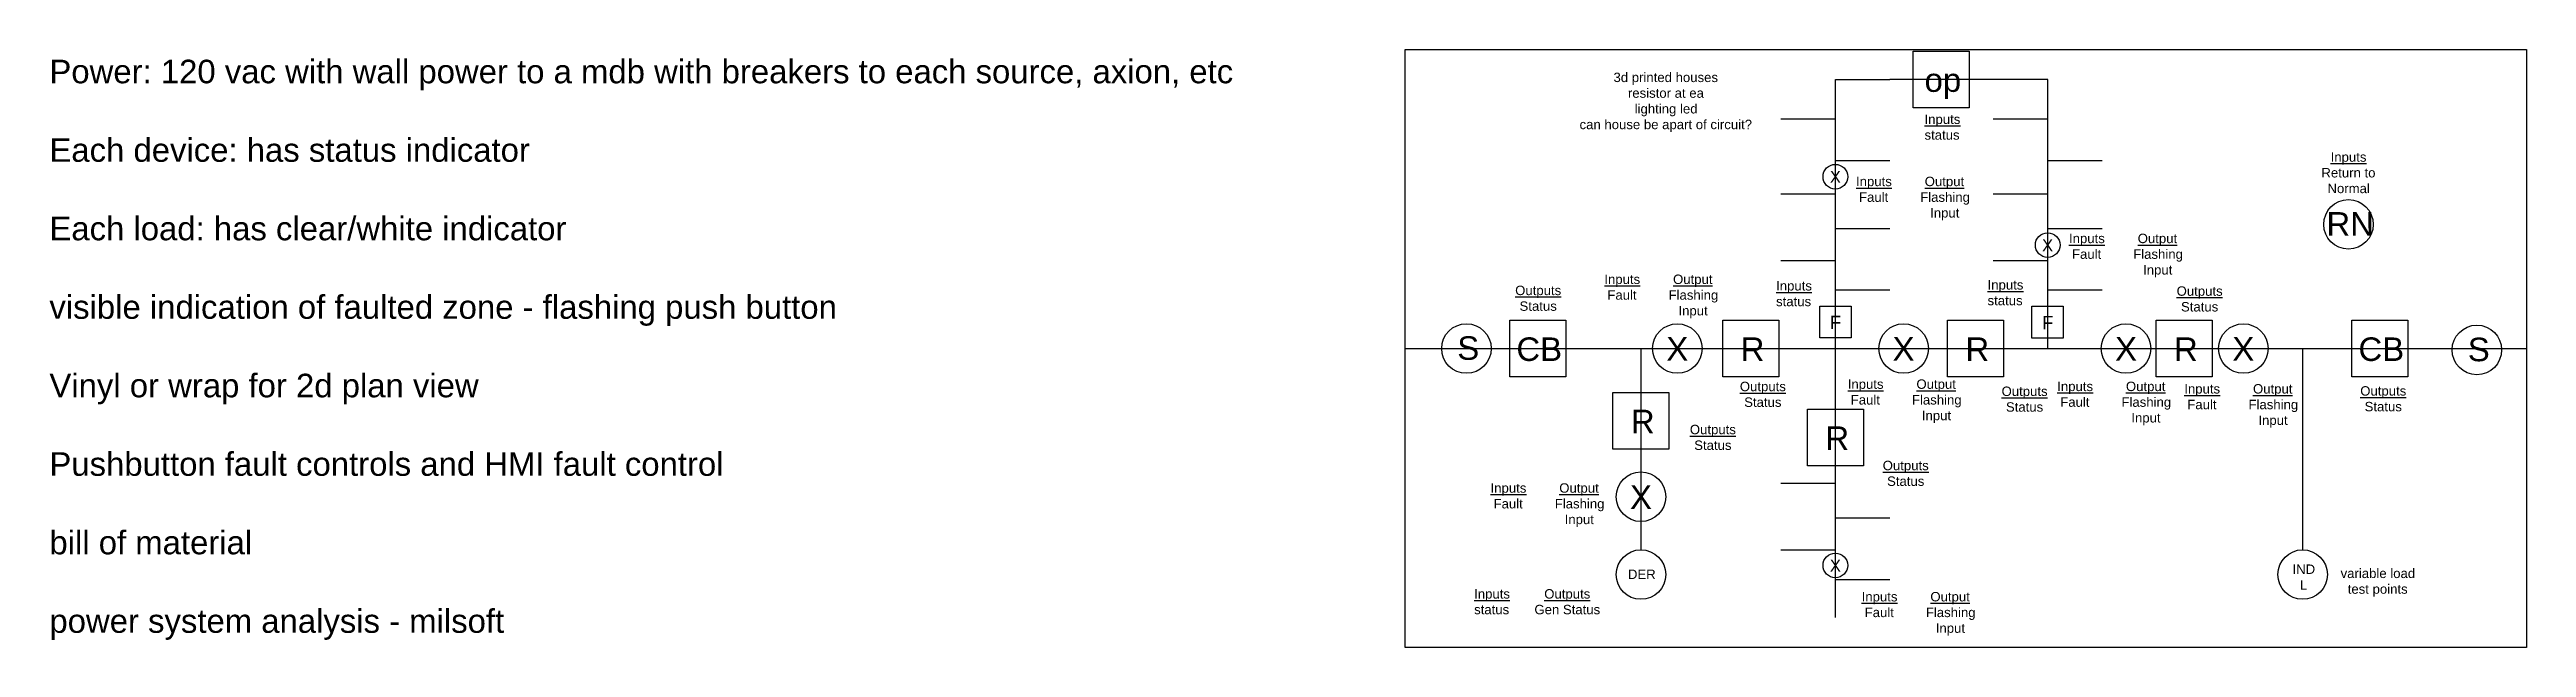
# Model space of a CAD drawing. Header units: inches. Extents: x -9.5 to 16.8, y 0.7 to 7.
import ezdxf

# ---------------------------------------------------------------- set-up
doc = ezdxf.new("R2010")
doc.units = ezdxf.units.IN
doc.header["$LTSCALE"] = 15
doc.header["$MEASUREMENT"] = 0
doc.styles.add('ROMANS', font='romans.shx', dxfattribs={"height": 4})

msp = doc.modelspace()

# ---------------------------------------------------------------- linework, layer by layer
for p, q in [((9.459, 3.875), (9.459, 6.732)), ((9.459, 6.732), (10.039, 6.732)), ((11.715, 6.732), (10.039, 6.732)), ((11.715, 3.875), (11.715, 6.732)), ((8.879, 6.312), (9.459, 6.312)), ((11.134, 6.312), (11.715, 6.312)), ((9.459, 5.87), (10.039, 5.87)), ((11.715, 5.87), (12.295, 5.87)), ((8.879, 5.519), (9.459, 5.519)), ((11.134, 5.519), (11.715, 5.519)), ((9.459, 5.151), (10.039, 5.151)), ((11.715, 5.151), (12.295, 5.151)), ((8.879, 4.81), (9.459, 4.81)), ((11.134, 4.81), (11.715, 4.81)), ((9.459, 4.497), (10.039, 4.497)), ((11.715, 4.497), (12.295, 4.497)), ((4.887, 3.875), (16.802, 3.875)), ((7.393, 3.875), (7.393, 1.738)), ((9.459, 1.018), (9.459, 3.875)), ((14.424, 3.875), (14.424, 1.738)), ((8.879, 2.447), (9.459, 2.447)), ((9.459, 2.078), (10.039, 2.078)), ((8.879, 1.737), (9.459, 1.737)), ((9.459, 1.424), (10.039, 1.424))]:
    msp.add_line(p, q)
for points in [[(4.887, 7.049), (16.802, 7.049), (16.802, 0.701), (4.887, 0.701)], [(10.286, 7.033), (10.881, 7.033), (10.881, 6.431), (10.286, 6.431)], [(9.295, 4.326), (9.628, 4.326), (9.628, 3.989), (9.295, 3.989)], [(11.548, 4.323), (11.881, 4.323), (11.881, 3.985), (11.548, 3.985)], [(5.999, 4.176), (6.594, 4.176), (6.594, 3.574), (5.999, 3.574)], [(8.263, 4.176), (8.857, 4.176), (8.857, 3.574), (8.263, 3.574)], [(10.651, 4.176), (11.245, 4.176), (11.245, 3.574), (10.651, 3.574)], [(12.866, 4.176), (13.461, 4.176), (13.461, 3.574), (12.866, 3.574)], [(14.946, 4.176), (15.541, 4.176), (15.541, 3.574), (14.946, 3.574)], [(7.096, 3.409), (7.691, 3.409), (7.691, 2.806), (7.096, 2.806)], [(9.162, 3.232), (9.757, 3.232), (9.757, 2.63), (9.162, 2.63)]]:
    msp.add_lwpolyline(points, close=True)
for centre, radius in [((9.459, 5.699), 0.131), ((14.911, 5.193), 0.263), ((11.715, 4.973), 0.131), ((5.539, 3.875), 0.263), ((7.78, 3.875), 0.263), ((10.184, 3.875), 0.263), ((12.547, 3.875), 0.263), ((13.794, 3.875), 0.263), ((16.275, 3.86), 0.263), ((7.393, 2.301), 0.263), ((7.393, 1.475), 0.263), ((9.459, 1.572), 0.131), ((14.424, 1.475), 0.263)]:
    msp.add_circle(centre, radius)

# ---------------------------------------------------------------- texts
at = {"attachment_point": 1, "style": 'ROMANS'}
for s, width, gutter_width, heights, insert, char_height in [('{\\fArial|b0|i0|c0|p34;Power: 120 vac with wall power to a mdb with breakers to each source, axion, etc\\P\\PEach device: has status indicator\\P\\PEach load: has clear/white indicator\\P\\Pvisible indication of faulted zone - flashing push button\\P\\PVinyl or wrap for 2d plan view\\P\\PPushbutton fault controls and HMI fault control\\P\\Pbill of material\\P\\Ppower system analysis - milsoft}', 15.65856, 20, [12.059], (-9.517, 6.941), 0.25), ('\\pi0.53254;{\\fArial|b0|i0|c0|p34;3d printed houses\\P\\pi0.68599;resistor at ea\\P\\pi0.75778;lighting led\\P\\pi0.17211;can house be apart of circuit?}', 2.16447, 20, [0], (6.569, 6.804), 0.1), ('{\\fArial|b0|i0|c0|p34;op}', 0.2172, 20, [0], (10.407, 6.85), 0.25), ('\\pi0.18348;{\\fArial|b0|i0|c0|p34;\\LInputs\\P\\pi0.18304;\\lstatus}', 0.7291, 0.0677, [0.938], (10.223, 6.359), 0.1), ('\\pi0.18348;{\\fArial|b0|i0|c0|p34;\\LInputs\\P\\pi0.08532;\\lReturn to \\P\\pi0.14968;Normal}', 0.7291, 0.0677, [0.938], (14.538, 5.958), 0.1), ('{\\fArial|b0|i0|c0|p34;X}', 0.1086, 10, [0], (9.401, 5.76), 0.125), ('{\\fArial|b0|i0|c0|p34;RN}', 0.2172, 20, [0], (14.677, 5.323), 0.25), ('{\\fArial|b0|i0|c0|p34;X}', 0.1086, 10, [0], (11.656, 5.033), 0.125), ('\\pi0.12601;{\\fArial|b0|i0|c0|p34;\\LOutputs\\l\\P\\pi0.17236;Status}', 0.7291, 0.0677, [0.938], (5.931, 4.542), 0.1), ('\\pi0.18348;{\\fArial|b0|i0|c0|p34;\\LInputs\\P\\pi0.18304;\\lstatus}', 0.7291, 0.0677, [0.938], (8.646, 4.591), 0.1), ('\\pi0.18348;{\\fArial|b0|i0|c0|p34;\\LInputs\\P\\pi0.18304;\\lstatus}', 0.7291, 0.0677, [0.938], (10.893, 4.601), 0.1), ('\\pi0.12601;{\\fArial|b0|i0|c0|p34;\\LOutputs\\l\\P\\pi0.17236;Status}', 0.7291, 0.0677, [0.938], (12.959, 4.535), 0.1), ('{\\fArial|b0|i0|c0|p34;F}', 0.12174, 11.21, [0], (9.401, 4.223), 0.14012), ('{\\fArial|b0|i0|c0|p34;F}', 0.12174, 11.21, [0], (11.655, 4.22), 0.14012), ('{\\fArial|b0|i0|c0|p34;S}', 0.2172, 20, [0], (5.442, 4.005), 0.25), ('{\\fArial|b0|i0|c0|p34;CB}', 0.2172, 20, [0], (6.07, 3.993), 0.25), ('{\\fArial|b0|i0|c0|p34;X}', 0.2172, 20, [0], (7.663, 3.996), 0.25), ('{\\fArial|b0|i0|c0|p34;R}', 0.2172, 20, [0], (8.453, 3.993), 0.25), ('{\\fArial|b0|i0|c0|p34;X}', 0.2172, 20, [0], (10.067, 3.996), 0.25), ('{\\fArial|b0|i0|c0|p34;R}', 0.2172, 20, [0], (10.841, 3.993), 0.25), ('{\\fArial|b0|i0|c0|p34;X}', 0.2172, 20, [0], (12.431, 3.996), 0.25), ('{\\fArial|b0|i0|c0|p34;R}', 0.2172, 20, [0], (13.057, 3.993), 0.25), ('{\\fArial|b0|i0|c0|p34;X}', 0.2172, 20, [0], (13.677, 3.996), 0.25), ('{\\fArial|b0|i0|c0|p34;CB}', 0.2172, 20, [0], (15.017, 3.993), 0.25), ('{\\fArial|b0|i0|c0|p34;S}', 0.2172, 20, [0], (16.179, 3.99), 0.25), ('\\pi0.12601;{\\fArial|b0|i0|c0|p34;\\LOutputs\\l\\P\\pi0.17236;Status}', 0.7291, 0.0677, [0.938], (8.318, 3.522), 0.1), ('\\pi0.12601;{\\fArial|b0|i0|c0|p34;\\LOutputs\\l\\P\\pi0.17236;Status}', 0.7291, 0.0677, [0.938], (11.099, 3.471), 0.1), ('\\pi0.12601;{\\fArial|b0|i0|c0|p34;\\LOutputs\\l\\P\\pi0.17236;Status}', 0.7291, 0.0677, [0.938], (14.91, 3.475), 0.1), ('{\\fArial|b0|i0|c0|p34;R}', 0.2172, 20, [0], (7.287, 3.225), 0.25), ('\\pi0.12601;{\\fArial|b0|i0|c0|p34;\\LOutputs\\l\\P\\pi0.17236;Status}', 0.7291, 0.0677, [0.938], (7.787, 3.065), 0.1), ('{\\fArial|b0|i0|c0|p34;R}', 0.2172, 20, [0], (9.353, 3.048), 0.25), ('\\pi0.12601;{\\fArial|b0|i0|c0|p34;\\LOutputs\\l\\P\\pi0.17236;Status}', 0.7291, 0.0677, [0.938], (9.836, 2.683), 0.1), ('{\\fArial|b0|i0|c0|p34;X}', 0.2172, 20, [0], (7.277, 2.422), 0.25), ('{\\fArial|b0|i0|c0|p34;X}', 0.1086, 10, [0], (9.401, 1.632), 0.125), ('\\pi-0.00146;{\\fArial|b0|i0|c0|p34;IND\\P\\pi0.07736;L}', 0.2172, 20, [0], (14.318, 1.582), 0.1), ('{\\fArial|b0|i0|c0|p34;DER}', 0.2172, 20, [0], (7.255, 1.528), 0.1), ('\\pi0.00139;{\\fArial|b0|i0|c0|p34;variable load\\P\\pi0.07707;test points}', 0.78306, 20, [0], (14.826, 1.538), 0.1)]:
    msp.add_mtext_dynamic_manual_height_columns(s, width=width, gutter_width=gutter_width, heights=heights, dxfattribs=dict(at, insert=insert, char_height=char_height))
note = msp.add_mtext_dynamic_manual_height_columns('\\pi0.16245;{\\fArial|b0|i0|c0|p34;\\LInputs\\P\\pi0.19448;\\lFault\\P\\pi0.34352;\\P}', width=0.68704, gutter_width=0.0677, heights=[0.476, 0], dxfattribs=dict(insert=(9.516, 5.699), char_height=0.1, attachment_point=1, style='ROMANS'))
for column, words in zip(note.columns.linked_columns, ['\\pi0.13772;{\\fArial|b0|i0|c0|p34;\\LOutput\\P\\pi0.08991;\\lFlashing \\P\\pi0.19519;Input}']):
    column.text = words
note = msp.add_mtext_dynamic_manual_height_columns('\\pi0.16245;{\\fArial|b0|i0|c0|p34;\\LInputs\\P\\pi0.19448;\\lFault\\P\\pi0.34352;\\P}', width=0.68704, gutter_width=0.0677, heights=[0.476, 0], dxfattribs=dict(insert=(11.779, 5.094), char_height=0.1, attachment_point=1, style='ROMANS'))
for column, words in zip(note.columns.linked_columns, ['\\pi0.13772;{\\fArial|b0|i0|c0|p34;\\LOutput\\P\\pi0.08991;\\lFlashing \\P\\pi0.19519;Input}']):
    column.text = words
note = msp.add_mtext_dynamic_manual_height_columns('\\pi0.16245;{\\fArial|b0|i0|c0|p34;\\LInputs\\P\\pi0.19448;\\lFault\\P\\pi0.34352;\\P}', width=0.68704, gutter_width=0.0677, heights=[0.476, 0], dxfattribs=dict(insert=(6.842, 4.66), char_height=0.1, attachment_point=1, style='ROMANS'))
for column, words in zip(note.columns.linked_columns, ['\\pi0.13772;{\\fArial|b0|i0|c0|p34;\\LOutput\\P\\pi0.08991;\\lFlashing \\P\\pi0.19519;Input}']):
    column.text = words
note = msp.add_mtext_dynamic_manual_height_columns('\\pi0.16245;{\\fArial|b0|i0|c0|p34;\\LInputs\\P\\pi0.19448;\\lFault\\P\\pi0.34352;\\P}', width=0.68704, gutter_width=0.0677, heights=[0.476, 0], dxfattribs=dict(insert=(9.428, 3.547), char_height=0.1, attachment_point=1, style='ROMANS'))
for column, words in zip(note.columns.linked_columns, ['\\pi0.13772;{\\fArial|b0|i0|c0|p34;\\LOutput\\P\\pi0.08991;\\lFlashing \\P\\pi0.19519;Input}']):
    column.text = words
note = msp.add_mtext_dynamic_manual_height_columns('\\pi0.16245;{\\fArial|b0|i0|c0|p34;\\LInputs\\P\\pi0.19448;\\lFault\\P\\pi0.34352;\\P}', width=0.68704, gutter_width=0.0677, heights=[0.476, 0], dxfattribs=dict(insert=(11.654, 3.523), char_height=0.1, attachment_point=1, style='ROMANS'))
for column, words in zip(note.columns.linked_columns, ['\\pi0.13772;{\\fArial|b0|i0|c0|p34;\\LOutput\\P\\pi0.08991;\\lFlashing \\P\\pi0.19519;Input}']):
    column.text = words
note = msp.add_mtext_dynamic_manual_height_columns('\\pi0.16245;{\\fArial|b0|i0|c0|p34;\\LInputs\\P\\pi0.19448;\\lFault\\P\\pi0.34352;\\P}', width=0.68704, gutter_width=0.0677, heights=[0.476, 0], dxfattribs=dict(insert=(13.004, 3.497), char_height=0.1, attachment_point=1, style='ROMANS'))
for column, words in zip(note.columns.linked_columns, ['\\pi0.13772;{\\fArial|b0|i0|c0|p34;\\LOutput\\P\\pi0.08991;\\lFlashing \\P\\pi0.19519;Input}']):
    column.text = words
note = msp.add_mtext_dynamic_manual_height_columns('\\pi0.16245;{\\fArial|b0|i0|c0|p34;\\LInputs\\P\\pi0.19448;\\lFault\\P\\pi0.34352;\\P}', width=0.68704, gutter_width=0.0677, heights=[0.476, 0], dxfattribs=dict(insert=(5.633, 2.444), char_height=0.1, attachment_point=1, style='ROMANS'))
for column, words in zip(note.columns.linked_columns, ['\\pi0.13772;{\\fArial|b0|i0|c0|p34;\\LOutput\\P\\pi0.08991;\\lFlashing \\P\\pi0.19519;Input}']):
    column.text = words
note = msp.add_mtext_dynamic_manual_height_columns('\\pi0.18616;{\\fArial|b0|i0|c0|p34;\\LInputs\\P\\pi0.18571;\\lstatus\\P\\pi0.36723;\\P}', width=0.73445, gutter_width=0.0677, heights=[0.532, 0], dxfattribs=dict(insert=(5.435, 1.32), char_height=0.1, attachment_point=1, style='ROMANS'))
for column, words in zip(note.columns.linked_columns, ['\\pi0.12869;{\\fArial|b0|i0|c0|p34;\\LOutputs\\P\\pi0.02418;\\lGen Status}']):
    column.text = words
note = msp.add_mtext_dynamic_manual_height_columns('\\pi0.16245;{\\fArial|b0|i0|c0|p34;\\LInputs\\P\\pi0.19448;\\lFault\\P\\pi0.34352;\\P}', width=0.68704, gutter_width=0.0677, heights=[0.476, 0], dxfattribs=dict(insert=(9.576, 1.29), char_height=0.1, attachment_point=1, style='ROMANS'))
for column, words in zip(note.columns.linked_columns, ['\\pi0.13772;{\\fArial|b0|i0|c0|p34;\\LOutput\\P\\pi0.08991;\\lFlashing \\P\\pi0.19519;Input}']):
    column.text = words

doc.saveas('drawing.dxf')
